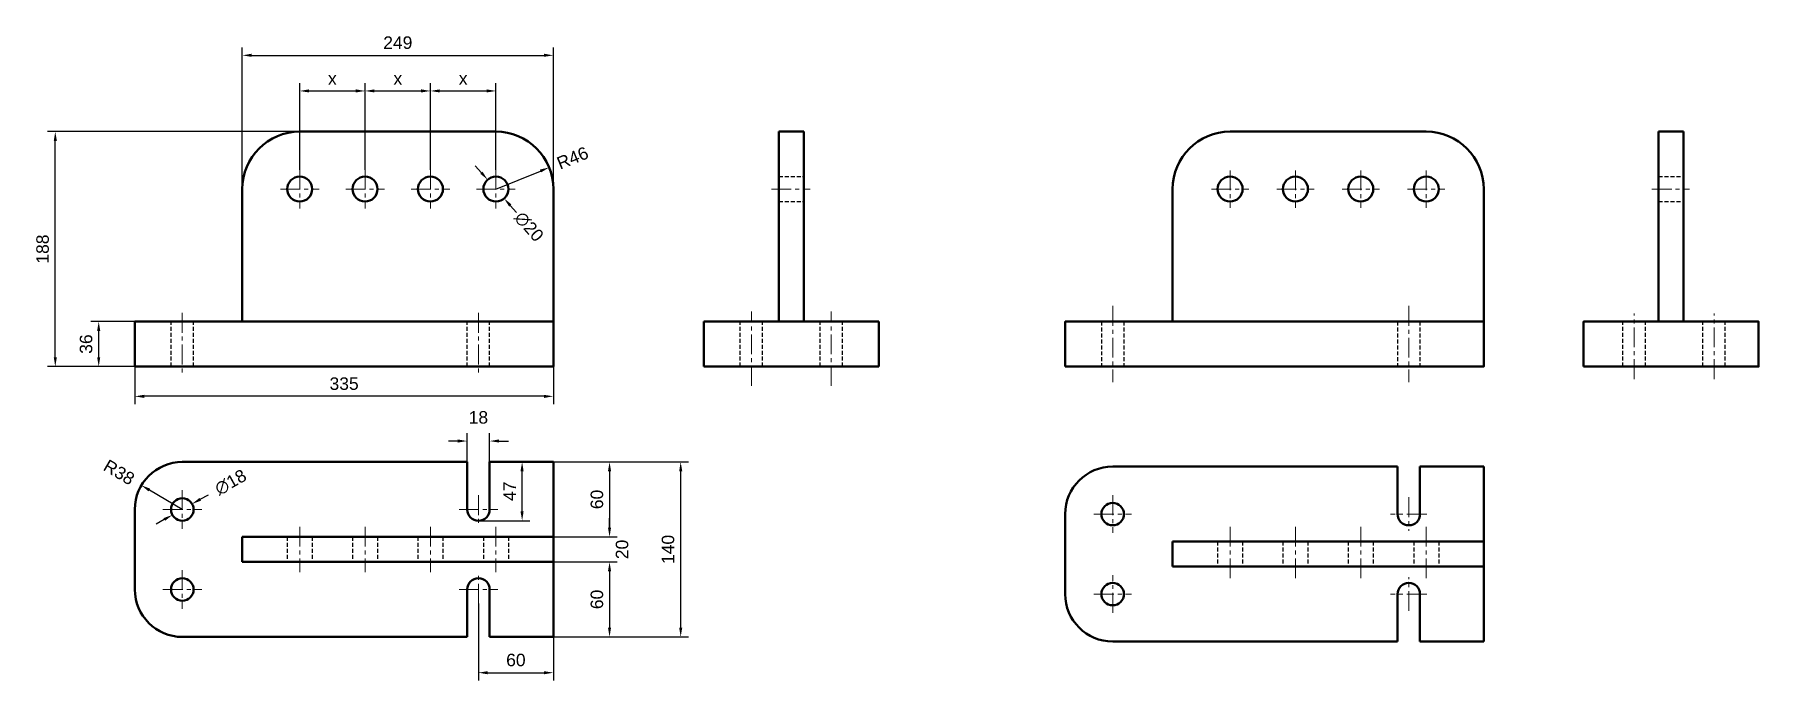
# Model space of a CAD drawing. Header units: millimetres. Extents: x 1459 to 17435, y 971 to 8404.
# Drawn here: x 16055 to 17435, y 7887 to 8404 of the extents above.
import ezdxf

# ---------------------------------------------------------------- set-up
doc = ezdxf.new("R2010")
doc.units = ezdxf.units.MM
doc.header["$LTSCALE"] = 0.5
doc.linetypes.add('AXES', pattern=[50.8, 31.75, -6.35, 6.35, -6.35])
doc.linetypes.add('CACHE', pattern=[9.525, 6.35, -3.175])
doc.layers.get('Defpoints').update_dxf_attribs({"lineweight": 20})
for name, color, linetype, lineweight in [('AXES', 11, 'AXES', 20), ('CACHE', 7, 'CACHE', 25), ('Cotation', 1, 'Continuous', 20), ('Cotation Détail', 190, 'Continuous', 20), ('FORT', 7, 'Continuous', 50)]:
    doc.layers.add(name, color=color, linetype=linetype, lineweight=lineweight)
doc.styles.add('BE', font='arial.ttf')
doc.dimstyles.new('ECH 1_5', dxfattribs={"dimscale": 5, "dimtxt": 2, "dimasz": 1.5, "dimexe": 1.25, "dimexo": 0, "dimgap": 1, "dimtad": 1, "dimdec": 0, "dimtxsty": 'BE', "dimcen": 0, "dimclrd": 1, "dimclre": 1, "dimclrt": 171, "dimazin": 2, "dimtfac": 1, "dimtdec": 0, "dimtofl": 0, "dimtmove": 2, "dimatfit": 3, "dimfxl": 1, "dimarcsym": 0})

# ---------------------------------------------------------------- blocks, each defined once
blk = doc.blocks.new('*D241')
at = {"layer": 'Cotation', "color": 1, "lineweight": -2, "transparency": 16777216}
blk.add_line((16173.6, 8024.2), (16147.3, 8039.7), dxfattribs=at)
at = {"layer": 'Cotation', "color": 1, "transparency": 16777216}
blk.add_solid([(16147.9, 8040.8), (16146.6, 8038.6), (16140.8, 8043.5)], dxfattribs=at)
at = {"layer": 'Defpoints', "color": 0, "transparency": 16777216}
for p in [(16140.8, 8043.5), (16173.6, 8024.2)]:
    blk.add_point(p, dxfattribs=at)
at = {"layer": 'Cotation', "color": 171, "transparency": 16777216, "insert": (16123, 8053.9), "char_height": 10, "attachment_point": 5, "rotation": 329.586, "style": 'BE'}
blk.add_mtext('R38', dxfattribs=at)
blk = doc.blocks.new('*D242')
at = {"layer": 'Cotation', "color": 1, "lineweight": -2, "transparency": 16777216}
for p, q in [((16188, 8032.3), (16194.5, 8036)), ((16159.2, 8016.2), (16152.6, 8012.5))]:
    blk.add_line(p, q, dxfattribs=at)
at = {"layer": 'Cotation', "color": 1, "transparency": 16777216}
for points in [[(16187.3, 8033.4), (16188.6, 8031.2), (16181.4, 8028.6)], [(16158.6, 8017.3), (16159.8, 8015.1), (16165.7, 8019.8)]]:
    blk.add_solid(points, dxfattribs=at)
at = {"layer": 'Defpoints', "color": 0, "transparency": 16777216}
for p in [(16165.7, 8019.8), (16181.4, 8028.6)]:
    blk.add_point(p, dxfattribs=at)
at = {"layer": 'Cotation', "color": 171, "transparency": 16777216, "insert": (16212.3, 8045.9), "char_height": 10, "attachment_point": 5, "rotation": 29.2747, "style": 'BE'}
blk.add_mtext('∅18', dxfattribs=at)
blk = doc.blocks.new('*D243')
at = {"layer": 'Cotation', "color": 1, "lineweight": -2, "transparency": 16777216}
for p, q in [((16419.6, 8062.2), (16451.8, 8062.2)), ((16445.6, 8022.7), (16445.6, 8054.7)), ((16410.6, 8015.2), (16451.8, 8015.2))]:
    blk.add_line(p, q, dxfattribs=at)
at = {"layer": 'Cotation', "color": 1, "transparency": 16777216}
for points in [[(16444.3, 8054.7), (16446.8, 8054.7), (16445.6, 8062.2)], [(16444.3, 8022.7), (16446.8, 8022.7), (16445.6, 8015.2)]]:
    blk.add_solid(points, dxfattribs=at)
at = {"layer": 'Defpoints', "color": 0, "transparency": 16777216}
for p in [(16419.6, 8062.2), (16445.6, 8062.2), (16410.6, 8015.2)]:
    blk.add_point(p, dxfattribs=at)
at = {"layer": 'Cotation', "color": 171, "transparency": 16777216, "insert": (16435.6, 8038.7), "char_height": 10, "attachment_point": 5, "rotation": 90, "style": 'BE'}
blk.add_mtext('47', dxfattribs=at)
blk = doc.blocks.new('*D244')
at = {"layer": 'Cotation', "color": 1, "lineweight": -2, "transparency": 16777216}
for p, q in [((16394.1, 8078.9), (16386.6, 8078.9)), ((16401.6, 8062.2), (16401.6, 8085.2)), ((16419.6, 8062.2), (16419.6, 8085.2)), ((16427.1, 8078.9), (16434.6, 8078.9))]:
    blk.add_line(p, q, dxfattribs=at)
at = {"layer": 'Cotation', "color": 1, "transparency": 16777216}
for points in [[(16394.1, 8080.2), (16394.1, 8077.7), (16401.6, 8078.9)], [(16427.1, 8080.2), (16427.1, 8077.7), (16419.6, 8078.9)]]:
    blk.add_solid(points, dxfattribs=at)
at = {"layer": 'Defpoints', "color": 0, "transparency": 16777216}
for p in [(16419.6, 8078.9), (16401.6, 8062.2), (16419.6, 8062.2)]:
    blk.add_point(p, dxfattribs=at)
at = {"layer": 'Cotation', "color": 171, "transparency": 16777216, "insert": (16410.6, 8097.8), "char_height": 10, "attachment_point": 5, "style": 'BE'}
blk.add_mtext('18', dxfattribs=at)
blk = doc.blocks.new('*D245')
at = {"layer": 'Cotation', "color": 1, "lineweight": -2, "transparency": 16777216}
for p, q in [((16410.6, 7948.9), (16410.6, 7887.3)), ((16470.6, 7922.2), (16470.6, 7887.3)), ((16418.1, 7893.6), (16463.1, 7893.6))]:
    blk.add_line(p, q, dxfattribs=at)
at = {"layer": 'Cotation', "color": 1, "transparency": 16777216}
for points in [[(16418.1, 7894.8), (16418.1, 7892.3), (16410.6, 7893.6)], [(16463.1, 7894.8), (16463.1, 7892.3), (16470.6, 7893.6)]]:
    blk.add_solid(points, dxfattribs=at)
at = {"layer": 'Defpoints', "color": 0, "transparency": 16777216}
for p in [(16410.6, 7948.9), (16470.6, 7922.2), (16470.6, 7893.6)]:
    blk.add_point(p, dxfattribs=at)
at = {"layer": 'Cotation', "color": 171, "transparency": 16777216, "insert": (16440.6, 7903.7), "char_height": 10, "attachment_point": 5, "style": 'BE'}
blk.add_mtext('60', dxfattribs=at)
blk = doc.blocks.new('*D246')
at = {"layer": 'Cotation', "color": 1, "lineweight": -2, "transparency": 16777216}
for p, q in [((16470.6, 8062.2), (16521.8, 8062.2)), ((16515.6, 8054.7), (16515.6, 8009.7)), ((16470.6, 8002.2), (16521.8, 8002.2))]:
    blk.add_line(p, q, dxfattribs=at)
at = {"layer": 'Cotation', "color": 1, "transparency": 16777216}
for points in [[(16514.3, 8054.7), (16516.8, 8054.7), (16515.6, 8062.2)], [(16514.3, 8009.7), (16516.8, 8009.7), (16515.6, 8002.2)]]:
    blk.add_solid(points, dxfattribs=at)
at = {"layer": 'Defpoints', "color": 0, "transparency": 16777216}
for p in [(16470.6, 8062.2), (16470.6, 8002.2), (16515.6, 8002.2)]:
    blk.add_point(p, dxfattribs=at)
at = {"layer": 'Cotation', "color": 171, "transparency": 16777216, "insert": (16505.5, 8032.2), "char_height": 10, "attachment_point": 5, "rotation": 90, "style": 'BE'}
blk.add_mtext('60', dxfattribs=at)
blk = doc.blocks.new('*D247')
at = {"layer": 'Cotation', "color": 1, "lineweight": -2, "transparency": 16777216}
for p, q in [((16515.6, 8009.7), (16515.6, 8017.2)), ((16470.6, 8002.2), (16521.8, 8002.2)), ((16470.6, 7982.2), (16521.8, 7982.2)), ((16515.6, 7974.7), (16515.6, 7967.2))]:
    blk.add_line(p, q, dxfattribs=at)
at = {"layer": 'Cotation', "color": 1, "transparency": 16777216}
for points in [[(16514.3, 8009.7), (16516.8, 8009.7), (16515.6, 8002.2)], [(16514.3, 7974.7), (16516.8, 7974.7), (16515.6, 7982.2)]]:
    blk.add_solid(points, dxfattribs=at)
at = {"layer": 'Defpoints', "color": 0, "transparency": 16777216}
for p in [(16470.6, 8002.2), (16470.6, 7982.2), (16515.6, 7982.2)]:
    blk.add_point(p, dxfattribs=at)
at = {"layer": 'Cotation', "color": 171, "transparency": 16777216, "insert": (16525.6, 7992.2), "char_height": 10, "attachment_point": 5, "rotation": 90, "style": 'BE'}
blk.add_mtext('20', dxfattribs=at)
blk = doc.blocks.new('*D248')
at = {"layer": 'Cotation', "color": 1, "lineweight": -2, "transparency": 16777216}
for p, q in [((16470.6, 7982.2), (16521.8, 7982.2)), ((16515.6, 7974.7), (16515.6, 7929.7)), ((16470.6, 7922.2), (16521.8, 7922.2))]:
    blk.add_line(p, q, dxfattribs=at)
at = {"layer": 'Cotation', "color": 1, "transparency": 16777216}
for points in [[(16514.3, 7974.7), (16516.8, 7974.7), (16515.6, 7982.2)], [(16514.3, 7929.7), (16516.8, 7929.7), (16515.6, 7922.2)]]:
    blk.add_solid(points, dxfattribs=at)
at = {"layer": 'Defpoints', "color": 0, "transparency": 16777216}
for p in [(16470.6, 7982.2), (16470.6, 7922.2), (16515.6, 7922.2)]:
    blk.add_point(p, dxfattribs=at)
at = {"layer": 'Cotation', "color": 171, "transparency": 16777216, "insert": (16505.5, 7952.2), "char_height": 10, "attachment_point": 5, "rotation": 90, "style": 'BE'}
blk.add_mtext('60', dxfattribs=at)
blk = doc.blocks.new('*D249')
at = {"layer": 'Cotation', "color": 1, "lineweight": -2, "transparency": 16777216}
for p, q in [((16470.6, 8062.2), (16578.8, 8062.2)), ((16572.5, 8054.7), (16572.5, 7929.7)), ((16470.6, 7922.2), (16578.8, 7922.2))]:
    blk.add_line(p, q, dxfattribs=at)
at = {"layer": 'Cotation', "color": 1, "transparency": 16777216}
for points in [[(16571.3, 8054.7), (16573.8, 8054.7), (16572.5, 8062.2)], [(16571.3, 7929.7), (16573.8, 7929.7), (16572.5, 7922.2)]]:
    blk.add_solid(points, dxfattribs=at)
at = {"layer": 'Defpoints', "color": 0, "transparency": 16777216}
for p in [(16470.6, 8062.2), (16470.6, 7922.2), (16572.5, 7922.2)]:
    blk.add_point(p, dxfattribs=at)
at = {"layer": 'Cotation', "color": 171, "transparency": 16777216, "insert": (16562.4, 7992.2), "char_height": 10, "attachment_point": 5, "rotation": 90, "style": 'BE'}
blk.add_mtext('140', dxfattribs=at)
blk = doc.blocks.new('*D251')
at = {"layer": 'Cotation', "color": 1, "lineweight": -2, "transparency": 16777216}
for p, q in [((16135.6, 8138.5), (16135.6, 8108.4)), ((16470.6, 8138.5), (16470.6, 8108.4)), ((16463.1, 8114.7), (16143.1, 8114.7))]:
    blk.add_line(p, q, dxfattribs=at)
at = {"layer": 'Cotation', "color": 1, "transparency": 16777216}
for points in [[(16143.1, 8115.9), (16143.1, 8113.4), (16135.6, 8114.7)], [(16463.1, 8115.9), (16463.1, 8113.4), (16470.6, 8114.7)]]:
    blk.add_solid(points, dxfattribs=at)
at = {"layer": 'Defpoints', "color": 0, "transparency": 16777216}
for p in [(16135.6, 8138.5), (16470.6, 8138.5), (16135.6, 8114.7)]:
    blk.add_point(p, dxfattribs=at)
at = {"layer": 'Cotation', "color": 171, "transparency": 16777216, "insert": (16303.1, 8124.8), "char_height": 10, "attachment_point": 5, "style": 'BE'}
blk.add_mtext('335', dxfattribs=at)
blk = doc.blocks.new('*D252')
at = {"layer": 'Cotation', "color": 1, "lineweight": -2, "transparency": 16777216}
for p, q in [((16267.6, 8326.5), (16065.7, 8326.5)), ((16071.9, 8146), (16071.9, 8319)), ((16135.6, 8138.5), (16065.7, 8138.5))]:
    blk.add_line(p, q, dxfattribs=at)
at = {"layer": 'Cotation', "color": 1, "transparency": 16777216}
for points in [[(16070.7, 8319), (16073.2, 8319), (16071.9, 8326.5)], [(16070.7, 8146), (16073.2, 8146), (16071.9, 8138.5)]]:
    blk.add_solid(points, dxfattribs=at)
at = {"layer": 'Defpoints', "color": 0, "transparency": 16777216}
for p in [(16071.9, 8326.5), (16267.6, 8326.5), (16135.6, 8138.5)]:
    blk.add_point(p, dxfattribs=at)
at = {"layer": 'Cotation', "color": 171, "transparency": 16777216, "insert": (16061.8, 8232.5), "char_height": 10, "attachment_point": 5, "rotation": 90, "style": 'BE'}
blk.add_mtext('188', dxfattribs=at)
blk = doc.blocks.new('*D253')
at = {"layer": 'Cotation', "color": 1, "lineweight": -2, "transparency": 16777216}
for p, q in [((16135.6, 8174.5), (16100.4, 8174.5)), ((16106.7, 8146), (16106.7, 8167)), ((16135.6, 8138.5), (16100.4, 8138.5))]:
    blk.add_line(p, q, dxfattribs=at)
at = {"layer": 'Cotation', "color": 1, "transparency": 16777216}
for points in [[(16105.4, 8167), (16107.9, 8167), (16106.7, 8174.5)], [(16105.4, 8146), (16107.9, 8146), (16106.7, 8138.5)]]:
    blk.add_solid(points, dxfattribs=at)
at = {"layer": 'Defpoints', "color": 0, "transparency": 16777216}
for p in [(16106.7, 8174.5), (16135.6, 8174.5), (16135.6, 8138.5)]:
    blk.add_point(p, dxfattribs=at)
at = {"layer": 'Cotation', "color": 171, "transparency": 16777216, "insert": (16096.6, 8156.5), "char_height": 10, "attachment_point": 5, "rotation": 90, "style": 'BE'}
blk.add_mtext('36', dxfattribs=at)
blk = doc.blocks.new('*D254')
at = {"layer": 'Cotation', "color": 1, "lineweight": -2, "transparency": 16777216}
for p, q in [((16221.6, 8280.5), (16221.6, 8393.8)), ((16470.6, 8280.5), (16470.6, 8393.8)), ((16229.1, 8387.5), (16463.1, 8387.5))]:
    blk.add_line(p, q, dxfattribs=at)
at = {"layer": 'Cotation', "color": 1, "transparency": 16777216}
for points in [[(16229.1, 8388.8), (16229.1, 8386.3), (16221.6, 8387.5)], [(16463.1, 8388.8), (16463.1, 8386.3), (16470.6, 8387.5)]]:
    blk.add_solid(points, dxfattribs=at)
at = {"layer": 'Defpoints', "color": 0, "transparency": 16777216}
for p in [(16470.6, 8387.5), (16221.6, 8280.5), (16470.6, 8280.5)]:
    blk.add_point(p, dxfattribs=at)
at = {"layer": 'Cotation', "color": 171, "transparency": 16777216, "insert": (16346.1, 8397.6), "char_height": 10, "attachment_point": 5, "style": 'BE'}
blk.add_mtext('249', dxfattribs=at)
blk = doc.blocks.new('*D255')
at = {"layer": 'Cotation Détail', "color": 1, "lineweight": -2, "transparency": 16777216}
for p, q in [((16267.6, 8296), (16267.6, 8365.3)), ((16319.9, 8296), (16319.9, 8365.3)), ((16275.1, 8359), (16312.4, 8359))]:
    blk.add_line(p, q, dxfattribs=at)
at = {"layer": 'Cotation Détail', "color": 1, "transparency": 16777216}
for points in [[(16275.1, 8360.3), (16275.1, 8357.8), (16267.6, 8359)], [(16312.4, 8360.3), (16312.4, 8357.8), (16319.9, 8359)]]:
    blk.add_solid(points, dxfattribs=at)
at = {"layer": 'Defpoints', "color": 0, "transparency": 16777216}
for p in [(16319.9, 8359), (16267.6, 8296), (16319.9, 8296)]:
    blk.add_point(p, dxfattribs=at)
at = {"layer": 'Cotation Détail', "color": 171, "transparency": 16777216, "insert": (16293.7, 8369), "char_height": 10, "attachment_point": 5, "style": 'BE'}
blk.add_mtext('x', dxfattribs=at)
blk = doc.blocks.new('*D256')
at = {"layer": 'Cotation Détail', "color": 1, "lineweight": -2, "transparency": 16777216}
for p, q in [((16319.9, 8296), (16319.9, 8365.3)), ((16372.2, 8296), (16372.2, 8365.3)), ((16327.4, 8359), (16364.7, 8359))]:
    blk.add_line(p, q, dxfattribs=at)
at = {"layer": 'Cotation Détail', "color": 1, "transparency": 16777216}
for points in [[(16327.4, 8360.3), (16327.4, 8357.8), (16319.9, 8359)], [(16364.7, 8360.3), (16364.7, 8357.8), (16372.2, 8359)]]:
    blk.add_solid(points, dxfattribs=at)
at = {"layer": 'Defpoints', "color": 0, "transparency": 16777216}
for p in [(16372.2, 8359), (16319.9, 8296), (16372.2, 8296)]:
    blk.add_point(p, dxfattribs=at)
at = {"layer": 'Cotation Détail', "color": 171, "transparency": 16777216, "insert": (16346.1, 8369), "char_height": 10, "attachment_point": 5, "style": 'BE'}
blk.add_mtext('x', dxfattribs=at)
blk = doc.blocks.new('*D257')
at = {"layer": 'Cotation Détail', "color": 1, "lineweight": -2, "transparency": 16777216}
for p, q in [((16372.2, 8296), (16372.2, 8365.3)), ((16424.6, 8296), (16424.6, 8365.3)), ((16379.7, 8359), (16417.1, 8359))]:
    blk.add_line(p, q, dxfattribs=at)
at = {"layer": 'Cotation Détail', "color": 1, "transparency": 16777216}
for points in [[(16379.7, 8360.3), (16379.7, 8357.8), (16372.2, 8359)], [(16417.1, 8360.3), (16417.1, 8357.8), (16424.6, 8359)]]:
    blk.add_solid(points, dxfattribs=at)
at = {"layer": 'Defpoints', "color": 0, "transparency": 16777216}
for p in [(16424.6, 8359), (16372.2, 8296), (16424.6, 8296)]:
    blk.add_point(p, dxfattribs=at)
at = {"layer": 'Cotation Détail', "color": 171, "transparency": 16777216, "insert": (16398.4, 8369), "char_height": 10, "attachment_point": 5, "style": 'BE'}
blk.add_mtext('x', dxfattribs=at)
blk = doc.blocks.new('*D258')
at = {"layer": 'Cotation Détail', "color": 1, "lineweight": -2, "transparency": 16777216}
for p, q in [((16413, 8293.6), (16408, 8299.2)), ((16436.1, 8267.3), (16441.1, 8261.7))]:
    blk.add_line(p, q, dxfattribs=at)
at = {"layer": 'Cotation Détail', "color": 1, "transparency": 16777216}
for points in [[(16413.9, 8294.4), (16412.1, 8292.8), (16418, 8288)], [(16437.1, 8268.2), (16435.2, 8266.5), (16431.2, 8273)]]:
    blk.add_solid(points, dxfattribs=at)
at = {"layer": 'Defpoints', "color": 0, "transparency": 16777216}
for p in [(16418, 8288), (16431.2, 8273)]:
    blk.add_point(p, dxfattribs=at)
at = {"layer": 'Cotation Détail', "color": 171, "transparency": 16777216, "insert": (16451.1, 8250.4), "char_height": 10, "attachment_point": 5, "rotation": 311.4048, "style": 'BE'}
blk.add_mtext('∅20', dxfattribs=at)
blk = doc.blocks.new('*D259')
at = {"layer": 'Cotation Détail', "color": 1, "lineweight": -2, "transparency": 16777216}
blk.add_line((16424.6, 8280.5), (16460.2, 8294.9), dxfattribs=at)
at = {"layer": 'Cotation Détail', "color": 1, "transparency": 16777216}
blk.add_solid([(16459.8, 8296.1), (16460.7, 8293.8), (16467.2, 8297.8)], dxfattribs=at)
at = {"layer": 'Defpoints', "color": 0, "transparency": 16777216}
for p in [(16467.2, 8297.8), (16424.6, 8280.5)]:
    blk.add_point(p, dxfattribs=at)
at = {"layer": 'Cotation Détail', "color": 171, "transparency": 16777216, "insert": (16486, 8305.4), "char_height": 10, "attachment_point": 5, "rotation": 22.0815, "style": 'BE'}
blk.add_mtext('R46', dxfattribs=at)

msp = doc.modelspace()

# ---------------------------------------------------------------- linework, layer by layer
at = {"layer": 'AXES'}
for p, q in [((16267.6, 8296), (16267.6, 8265)), ((16319.9, 8296), (16319.9, 8265)), ((16372.2, 8296), (16372.2, 8265)), ((16424.6, 8296), (16424.6, 8265)), ((17012.3, 8295.5), (17012.3, 8265.5)), ((17064.6, 8295.5), (17064.6, 8265.5)), ((17116.9, 8295.5), (17116.9, 8265.5)), ((17169.3, 8295.5), (17169.3, 8265.5)), ((16252.1, 8280.5), (16283.1, 8280.5)), ((16304.4, 8280.5), (16335.4, 8280.5)), ((16356.7, 8280.5), (16387.7, 8280.5)), ((16409.1, 8280.5), (16440.1, 8280.5)), ((16645.1, 8280.5), (16676.1, 8280.5)), ((16997.3, 8280.5), (17027.3, 8280.5)), ((17049.6, 8280.5), (17079.6, 8280.5)), ((17101.9, 8280.5), (17131.9, 8280.5)), ((17154.3, 8280.5), (17184.3, 8280.5)), ((17349.9, 8280.5), (17379.9, 8280.5)), ((16918.3, 8187), (16918.3, 8125.9)), ((17155.3, 8187), (17155.3, 8125.9)), ((16173.6, 8181.5), (16173.6, 8132.3)), ((16410.6, 8181.5), (16410.6, 8132.3)), ((16629.1, 8123), (16629.1, 8182.5)), ((16693.1, 8123), (16693.1, 8182.5)), ((17335.7, 8128.5), (17335.7, 8180.9)), ((17399.7, 8128.5), (17399.7, 8180.9)), ((16613.6, 8138.5), (16644.6, 8138.5)), ((16677.6, 8138.5), (16708.6, 8138.5)), ((16173.6, 8039.7), (16173.6, 8008.7)), ((16410.6, 8035.6), (16410.6, 8012.9)), ((16918.3, 8035.5), (16918.3, 8005.5)), ((17155.3, 8033.9), (17155.3, 8007)), ((16158.1, 8024.2), (16189.1, 8024.2)), ((16395.1, 8024.2), (16426.1, 8024.2)), ((16903.3, 8020.5), (16933.3, 8020.5)), ((17169.7, 8020.5), (17140.8, 8020.5)), ((16267.6, 8010.4), (16267.6, 7974.1)), ((16319.9, 8010.4), (16319.9, 7974.1)), ((16372.2, 8010.4), (16372.2, 7974.1)), ((16424.6, 8010.4), (16424.6, 7974.1)), ((17012.3, 8010.4), (17012.3, 7966.7)), ((17064.6, 8010.4), (17064.6, 7966.7)), ((17116.9, 8010.4), (17116.9, 7966.7)), ((17169.3, 8010.4), (17169.3, 7966.7)), ((16173.6, 7975.7), (16173.6, 7944.7)), ((16410.6, 7948.9), (16410.6, 7971.6)), ((16918.3, 7941.5), (16918.3, 7971.5)), ((17155.3, 7943), (17155.3, 7969.9)), ((16158.1, 7960.2), (16189.1, 7960.2)), ((16395.1, 7960.2), (16426.1, 7960.2)), ((16903.3, 7956.5), (16933.3, 7956.5)), ((17169.7, 7956.5), (17140.8, 7956.5))]:
    msp.add_line(p, q, dxfattribs=at)
at = {"layer": 'CACHE'}
for p, q in [((16651.1, 8290.5), (16671.1, 8290.5)), ((17355.3, 8290.5), (17375.3, 8290.5)), ((16651.1, 8270.5), (16671.1, 8270.5)), ((17355.3, 8270.5), (17375.3, 8270.5)), ((16164.6, 8138.5), (16164.6, 8174.5)), ((16182.6, 8138.5), (16182.6, 8174.5)), ((16401.6, 8138.5), (16401.6, 8174.5)), ((16419.6, 8138.5), (16419.6, 8174.5)), ((16620.1, 8138.5), (16620.1, 8174.5)), ((16638.1, 8138.5), (16638.1, 8174.5)), ((16684.1, 8138.5), (16684.1, 8174.5)), ((16702.1, 8138.5), (16702.1, 8174.5)), ((16909.3, 8174.5), (16909.3, 8138.5)), ((16927.3, 8174.5), (16927.3, 8138.5)), ((17146.3, 8174.5), (17146.3, 8138.5)), ((17164.3, 8174.5), (17164.3, 8138.5)), ((17326.7, 8138.5), (17326.7, 8174.5)), ((17344.7, 8138.5), (17344.7, 8174.5)), ((17390.7, 8138.5), (17390.7, 8174.5)), ((17408.7, 8138.5), (17408.7, 8174.5)), ((16257.6, 8002.2), (16257.6, 7982.2)), ((16277.6, 8002.2), (16277.6, 7982.2)), ((16309.9, 8002.2), (16309.9, 7982.2)), ((16329.9, 8002.2), (16329.9, 7982.2)), ((16362.2, 8002.2), (16362.2, 7982.2)), ((16382.2, 8002.2), (16382.2, 7982.2)), ((16414.6, 8002.2), (16414.6, 7982.2)), ((16434.6, 8002.2), (16434.6, 7982.2)), ((17002.3, 7998.5), (17002.3, 7978.5)), ((17022.3, 7998.5), (17022.3, 7978.5)), ((17054.6, 7998.5), (17054.6, 7978.5)), ((17074.6, 7998.5), (17074.6, 7978.5)), ((17106.9, 7998.5), (17106.9, 7978.5)), ((17126.9, 7998.5), (17126.9, 7978.5)), ((17159.3, 7998.5), (17159.3, 7978.5)), ((17179.3, 7998.5), (17179.3, 7978.5))]:
    msp.add_line(p, q, dxfattribs=at)
at = {"layer": 'FORT'}
for p, q in [((16424.6, 8326.5), (16267.6, 8326.5)), ((16671.1, 8326.5), (16651.1, 8326.5)), ((16651.1, 8326.5), (16651.1, 8174.5)), ((16671.1, 8174.5), (16671.1, 8326.5)), ((17169.3, 8326.5), (17012.3, 8326.5)), ((17355.3, 8174.5), (17355.3, 8326.5)), ((17355.3, 8326.5), (17375.3, 8326.5)), ((17375.3, 8326.5), (17375.3, 8174.5)), ((16221.6, 8280.5), (16221.6, 8174.5)), ((16470.6, 8280.5), (16470.6, 8174.5)), ((16966.3, 8280.5), (16966.3, 8174.5)), ((17215.3, 8280.5), (17215.3, 8174.5)), ((16591.1, 8138.5), (16591.1, 8174.5)), ((16591.1, 8174.5), (16731.1, 8174.5)), ((16731.1, 8174.5), (16731.1, 8138.5)), ((16731.1, 8138.5), (16591.1, 8138.5)), ((16401.6, 8062.2), (16173.6, 8062.2)), ((16401.6, 8024.2), (16401.6, 8062.2)), ((16470.6, 8062.2), (16419.6, 8062.2)), ((16419.6, 8024.2), (16419.6, 8062.2)), ((16470.6, 7922.2), (16470.6, 8062.2)), ((17146.3, 8058.5), (16918.3, 8058.5)), ((17146.3, 8058.5), (17146.3, 8020.5)), ((17215.3, 8058.5), (17164.3, 8058.5)), ((17164.3, 8058.5), (17164.3, 8020.5)), ((17215.3, 8058.5), (17215.3, 7918.5)), ((16135.6, 8024.2), (16135.6, 7960.2)), ((16880.3, 7956.5), (16880.3, 8020.5)), ((16470.6, 8002.2), (16221.6, 8002.2)), ((16221.6, 8002.2), (16221.6, 7982.2)), ((16966.3, 7978.5), (16966.3, 7998.5)), ((16966.3, 7998.5), (17215.3, 7998.5)), ((16221.6, 7982.2), (16470.6, 7982.2)), ((17215.3, 7978.5), (16966.3, 7978.5)), ((16401.6, 7960.2), (16401.6, 7922.2)), ((16419.6, 7960.2), (16419.6, 7922.2)), ((17146.3, 7918.5), (17146.3, 7956.5)), ((17164.3, 7918.5), (17164.3, 7956.5)), ((16401.6, 7922.2), (16173.6, 7922.2)), ((16470.6, 7922.2), (16419.6, 7922.2)), ((17146.3, 7918.5), (16918.3, 7918.5)), ((17215.3, 7918.5), (17164.3, 7918.5))]:
    msp.add_line(p, q, dxfattribs=at)
for points in [[(16135.6, 8138.5), (16470.6, 8138.5), (16470.6, 8174.5), (16135.6, 8174.5)], [(16880.3, 8138.5), (17215.3, 8138.5), (17215.3, 8174.5), (16880.3, 8174.5)], [(17295.3, 8138.5), (17435.3, 8138.5), (17435.3, 8174.5), (17295.3, 8174.5)]]:
    msp.add_lwpolyline(points, close=True, dxfattribs=at)
for centre, radius in [((16267.6, 8280.5), 10), ((16319.9, 8280.5), 10), ((16372.2, 8280.5), 10), ((16424.6, 8280.5), 10), ((17012.3, 8280.5), 10), ((17064.6, 8280.5), 10), ((17116.9, 8280.5), 10), ((17169.3, 8280.5), 10), ((16173.6, 8024.2), 9), ((16918.3, 8020.5), 9), ((16173.6, 7960.2), 9), ((16918.3, 7956.5), 9)]:
    msp.add_circle(centre, radius, dxfattribs=at)
for centre, radius, start, end in [((16267.6, 8280.5), 46, 90, 180), ((16424.6, 8280.5), 46, 0, 90), ((17012.3, 8280.5), 46, 90, 180), ((17169.3, 8280.5), 46, 0, 90), ((16173.6, 8024.2), 38, 90, 180), ((16918.3, 8020.5), 38, 90, 180), ((16410.6, 8024.2), 9, 180, 0), ((17155.3, 8020.5), 9, 180, 0), ((16410.6, 7960.2), 9, 0, 180), ((17155.3, 7956.5), 9, 0, 180), ((16173.6, 7960.2), 38, 180, 270), ((16918.3, 7956.5), 38, 180, 270)]:
    msp.add_arc(centre, radius, start, end, dxfattribs=at)

# ---------------------------------------------------------------- dimensions: what is measured, and where the dimension line sits
at = {"layer": 'Cotation'}
for base, p1, p2, picture, middle in [((16470.6, 8387.5), (16221.6, 8280.5), (16470.6, 8280.5), '*D254', (16346.1, 8397.6)), ((16135.6, 8114.7), (16470.6, 8138.5), (16135.6, 8138.5), '*D251', (16303.1, 8124.8)), ((16419.6, 8078.9), (16401.6, 8062.2), (16419.6, 8062.2), '*D244', (16410.6, 8097.8)), ((16470.6, 7893.6), (16410.6, 7948.9), (16470.6, 7922.2), '*D245', (16440.6, 7903.7))]:
    dim = msp.add_linear_dim(base=base, p1=p1, p2=p2, dimstyle='ECH 1_5', dxfattribs=at)
    dim.commit()
    dim.dimension.update_dxf_attribs({"geometry": picture, "text_midpoint": middle})
for base, p1, p2, picture, middle in [((16071.9, 8326.5), (16135.6, 8138.5), (16267.6, 8326.5), '*D252', (16061.8, 8232.5)), ((16106.7, 8174.5), (16135.6, 8138.5), (16135.6, 8174.5), '*D253', (16096.6, 8156.5)), ((16445.6, 8062.2), (16410.6, 8015.2), (16419.6, 8062.2), '*D243', (16435.6, 8038.7)), ((16515.6, 8002.2), (16470.6, 8062.2), (16470.6, 8002.2), '*D246', (16505.5, 8032.2)), ((16572.5, 7922.2), (16470.6, 8062.2), (16470.6, 7922.2), '*D249', (16562.4, 7992.2)), ((16515.6, 7922.2), (16470.6, 7982.2), (16470.6, 7922.2), '*D248', (16505.5, 7952.2))]:
    dim = msp.add_linear_dim(base=base, p1=p1, p2=p2, angle=90, dimstyle='ECH 1_5', dxfattribs=at)
    dim.commit()
    dim.dimension.update_dxf_attribs({"geometry": picture, "text_midpoint": middle})
dim = msp.add_radius_dim(center=(16173.6, 8024.2), mpoint=(16140.8, 8043.5), dimstyle='ECH 1_5', dxfattribs=at)
dim.commit()
dim.dimension.update_dxf_attribs({"geometry": '*D241', "text_midpoint": (16123, 8053.9), "dimtype": 164})
dim = msp.add_diameter_dim_2p(p1=(16165.7, 8019.8), p2=(16181.4, 8028.6), dimstyle='ECH 1_5', dxfattribs=at)
dim.commit()
dim.dimension.update_dxf_attribs({"geometry": '*D242', "text_midpoint": (16212.3, 8045.9), "dimtype": 163})
dim = msp.add_linear_dim(base=(16515.6, 7982.2), p1=(16470.6, 8002.2), p2=(16470.6, 7982.2), angle=90, dimstyle='ECH 1_5', dxfattribs=at)
dim.commit()
dim.dimension.update_dxf_attribs({"geometry": '*D247', "text_midpoint": (16525.6, 7992.2), "dimtype": 160})
at = {"layer": 'Cotation Détail'}
for base, p1, p2, picture, middle in [((16319.9, 8359), (16267.6, 8296), (16319.9, 8296), '*D255', (16293.7, 8369)), ((16372.2, 8359), (16319.9, 8296), (16372.2, 8296), '*D256', (16346.1, 8369)), ((16424.6, 8359), (16372.2, 8296), (16424.6, 8296), '*D257', (16398.4, 8369))]:
    dim = msp.add_linear_dim(base=base, p1=p1, p2=p2, text='x', dimstyle='ECH 1_5', dxfattribs=at)
    dim.commit()
    dim.dimension.update_dxf_attribs({"geometry": picture, "text_midpoint": middle})
dim = msp.add_radius_dim(center=(16424.6, 8280.5), mpoint=(16467.2, 8297.8), dimstyle='ECH 1_5', dxfattribs=at)
dim.commit()
dim.dimension.update_dxf_attribs({"geometry": '*D259', "text_midpoint": (16486, 8305.4), "dimtype": 164})
dim = msp.add_diameter_dim_2p(p1=(16418, 8288), p2=(16431.2, 8273), dimstyle='ECH 1_5', dxfattribs=at)
dim.commit()
dim.dimension.update_dxf_attribs({"geometry": '*D258', "text_midpoint": (16451.1, 8250.4), "dimtype": 163})

doc.saveas('drawing.dxf')
